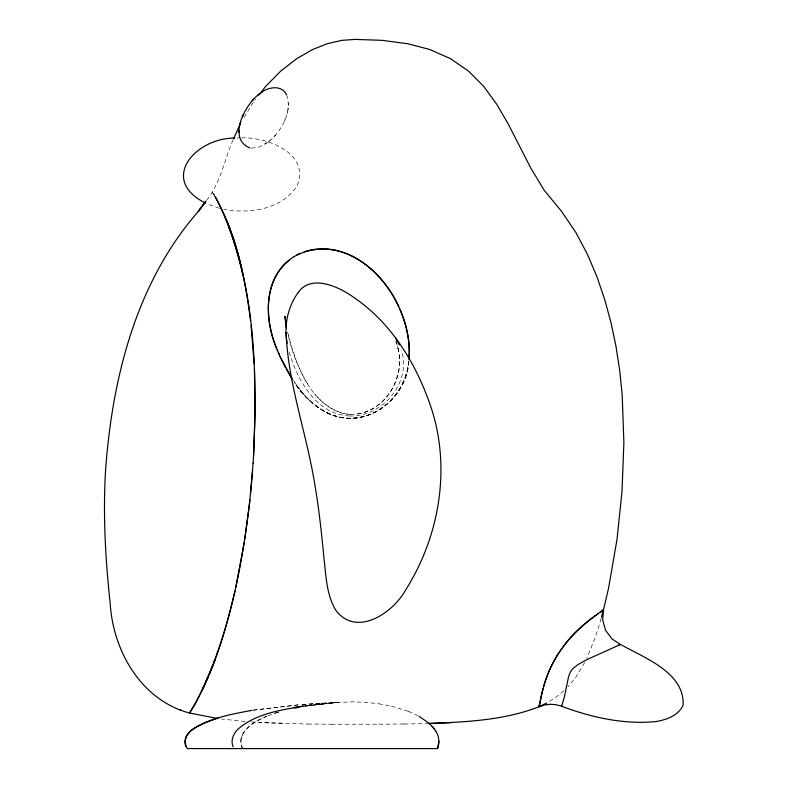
<?xml version="1.0" encoding="UTF-8"?>
<svg xmlns="http://www.w3.org/2000/svg" width="788" height="788" viewBox="0 0 788 788"><rect width="100%" height="100%" fill="white"/><g stroke="black" fill="none" stroke-linecap="round" stroke-linejoin="round"><path stroke-width="0.59" stroke-dasharray="3.94 2.96" d="M269.457 141.022C281.956 130.178 292.279 112.063 286.753 95.289M288.408 105.168L288.418 103.356M240.951 738.868L240.862 743.744L242.468 748.6L241.453 746.187M266.659 716.272C254.849 721.128 237.355 730.771 241.63 746.187M408.696 361.229C407.357 400.422 362.066 432.06 326.035 412.301M408.42 363.839L408.667 361.643M408.805 361.406C407.16 397.359 368.764 428.199 333.649 415.453M287.935 109.768L288.201 107.926M408.775 360.904C406.519 384.396 391.144 407.278 368.351 415.069C339.431 426.308 309.073 406.844 294.367 382.219M407.928 367.05C403.259 393.537 380.722 416.763 353.182 418.142C328.251 419.689 306.985 402.067 294.21 382.17M286.911 114.27L287.137 113.354M287.295 112.714L287.551 111.709M241.128 738.868L242.862 734.022M601.224 618.304L595.383 637.147L586.735 658.413M284.478 120.968L284.892 119.993M284.832 120.111L285.286 119.037M233.051 139.929C224.097 160.673 220.295 184.096 205.363 201.886M584.627 662.58L575.89 677.099L568.059 686.673M244.093 117.481L252.16 103.977L255.716 99.337M242.881 734.022C248.043 725.147 257.696 720.212 266.797 716.272M274.017 136.757L275.465 135.162M563.844 690.859L554.713 698.148L547.709 702.443M251.303 148.203L259.459 146.952L268.954 141.416M268.127 142.076L270.195 140.412M265.004 144.243L266.541 143.239M267.9 715.78L271.949 714.243M274.145 713.475L278.716 712.056M287.679 332.28C295.727 364.125 309.369 404.392 344.75 413.759C379.53 419.482 407.002 380.732 398.068 348.532L398.807 351.123L395.773 340.869M357.26 414.045C390.021 409.248 407.741 370.222 395.635 340.751M253.214 710.185L300.927 704.541M253.106 710.165L300.839 704.62M304.926 706.146L338.889 702.295L312.718 704.836M307.734 705.487L312.531 704.836M307.832 705.546L338.574 702.295M307.596 705.546L322.026 703.753M321.76 703.753L330.96 702.906M302.05 704.511L352.029 701.832L365.425 702.295L378.634 703.753M338.988 702.295L304.848 706.146L322.184 703.753M302.129 704.442L334.417 702.295M237.06 137.959L239.335 137.87M404.362 724.034L426.909 723.561M349.458 415.975C382.308 417.354 411.868 382.436 401.447 350.374M379.018 724.221L402.579 724.034M250.998 721.966L306.079 724.034M282.449 723.542L259.222 722.576M306 724.034L308.078 724.034M402.363 724.034L404.441 724.034M331.305 724.221L379.126 724.221M307.862 724.034L331.423 724.221M241.601 137.841C267.132 136.964 310.708 153.473 296.997 185.869C281.877 209.569 249.471 214.159 223.713 209.303M349.311 415.966C315.899 414.242 297.086 379.57 288.881 351.044M245.127 721.522L221.595 719.02M351.005 414.38C336.269 414.124 323.592 404.786 314.55 393.813M378.673 703.753L391.311 706.146M391.37 706.146L408.44 711.347M219.438 208.308L207.5 204.092M408.479 711.347L418.083 715.78M330.596 414.33C314.767 407.721 302.543 394.768 293.441 380.535M323.553 411.001L312.915 403.436M310.383 401.181L303.035 393.576L294.111 381.845M214.178 194.872L212.179 192.154L214.178 195.286M214.632 195.503L212.179 192.154L214.031 195.02M307.556 383.884C298.209 368.006 291.353 350.65 287.6 332.605M241.532 746.187L242.546 748.6M278.696 712.056L274.125 713.475L278.607 712.056"/><path stroke-width="1.18" d="M249.954 148.016C227.18 138.619 244.733 105.454 258.208 94.875M239.247 132.532L239.256 130.729M409.011 358.235C414.005 302.425 357.555 227.151 296.652 255.115M428.406 723.542C465.688 721.946 503.985 720.498 539.13 706.708L539.219 705.644M253.618 455.996L255.095 412.36L254.416 369.04M438.877 741.311L437.557 748.6L187.495 748.6C181.634 742.148 186.598 733.067 192.991 729.294C210.455 717.76 231.711 714.164 251.914 710.352M408.923 359.446C410.312 342.396 406.667 325.208 400.009 309.536M253.165 463.295C257.607 373.896 256.839 278.775 215.597 197.099M253.125 462.792L250.574 493.455M252.643 470.594L249.353 504.812L244.743 539.159M259.282 94.708L265.684 86.365L280.666 71.156L296.79 58.608L312.846 49.417L327.286 43.724L341.953 40.336L355.221 39.4L382.052 40.336L407.711 43.724L429.509 49.417L450.421 58.608L468.604 71.156L483.665 86.365L496.519 103.977L508.083 123.716L530.807 168.09L543.956 189.938L561.539 211.361L575.861 232.45L587.641 254.76L597.107 277.199L604.859 300.041L610.966 322.558L615.96 346.188L619.762 370.803L622.205 394.926L623.879 442.56L622.008 491.416L617.004 539.406L608.553 588.272L603.49 609.902L602.672 619.969L605.578 630.331L612.01 638.96L620.471 644.466L586.666 659.733L577.949 664.589L572.797 668.687L570.473 671.869L568.601 676.547L564.336 697.163L561.617 706.196L556.092 704.718L550.31 704.265L544.547 704.955L539.13 706.708L539.238 705.565M249.934 499.858C243.167 557.402 232.795 615.172 211.154 669.17M244.142 542.952L235.72 587.533M540.213 701.645L539.14 706.747L546.675 703.014M561.795 648.573C549.266 665.624 542.666 686.062 539.13 706.708M540.361 700.975L541.464 695.341M541.592 694.75L543.001 688.692M234.913 591.177C224.964 633.355 212.632 675.986 189.534 713.051C141.19 700.118 113.039 651.046 110.202 603.421C105.385 559.047 102.883 514.278 105.612 469.678C112.349 377.797 136.166 282.518 198.152 211.637L205.501 201.689L198.33 211.411M240.113 124.189L240.37 123.174M240.527 122.534L240.754 121.618M601.51 617.25L603.115 610.001M543.425 687.097C551.61 656.877 572.246 631.07 598.072 613.783M561.814 705.437L561.578 706.245C591.414 717.385 623.456 724.625 655.429 721.621C666.136 719.946 678.163 715.819 683.088 705.29C684.969 672.568 644.023 657.753 620.924 644.663M437.557 748.6C439.852 743.114 439.044 736.741 436.138 731.638M216.828 654.67L217.557 652.612M216.71 654.631L217.468 652.503M213.578 663.535L215.026 659.684M213.696 662.659L214.828 659.723M212.149 667.249L212.868 665.397M210.731 670.824L211.795 668.145M212.573 665.545L204.191 685.442M209.332 674.262L210.386 671.681M242.369 116.86L243.187 114.92M207.943 677.542L202.467 689.145M205.747 681.915L207.48 677.936M233.543 138.846L240.37 123.716M205.254 683.659L194.981 704.275L189.544 713.022L218.069 718.567M204.171 686.023L202.132 690.327M298.041 292.703C287.669 307.064 283.926 325.749 287.147 343.095M205.954 201.078L198.615 211.046M562.602 647.45C573.043 632.4 589.513 619.683 603.037 610.07M298.14 292.575C311.378 273.426 339.766 287.206 353.979 297.559C390.937 322.607 415.306 362.391 429.884 403.958C451.652 465.609 440.098 535.564 405.495 590.232C392.867 613.044 356.393 637.709 335.747 610.188C326.449 594.713 326.094 576.077 324.006 558.672C321.396 530.787 318.303 502.921 313.23 475.361C304.542 427.687 288.004 381.254 286.054 332.506M603.49 609.902L600.121 612.335M253.647 99.14L252.199 100.736M294.318 256.504C262.542 276.105 263.763 320.233 277.504 350.601M289.442 260.001C262.818 280.942 264.926 320.095 276.706 348.572M258.71 94.471C265.911 87.596 281.099 83.538 286.448 94.668M257.459 95.476L259.528 93.811M261.124 92.649L262.66 91.654M294.2 256.583L299.273 253.716M618.885 644.939L620.452 644.456M217.261 718.242C205.441 722.655 180.166 729.521 186.303 746.788M304.217 251.687C344.386 238.853 383.392 271.702 398.767 306.719M295.431 708.008L297.785 707.545M306.522 705.654C283.335 709.663 257.38 712.726 238.675 728.555C233.672 732.948 230.244 740.277 233.12 746.788M293.431 707.673L302.927 706.146M234.804 138.097C196.478 137.555 157.905 179.359 205.698 203.206M428.091 723.542L451.199 722.576M181.289 710.224L179.221 709.515M419.137 716.4L429.421 723.551L434.7 729.294M432.277 726.378L436.207 731.638M292.181 379.077L280.045 356.521M291.885 378.447L286.192 368.833M395.734 338.239L399.368 344.977M214.74 196.212C236.617 234.016 245.088 277.859 250.535 320.686M285.443 367.523L280.922 358.441M280.252 356.885L277.317 350.03M278.312 352.433L279.346 354.846M226.117 219.33L226.826 221.142M228.884 225.772L230.451 229.948M227.555 223.083L228.284 225.023M228.658 226.058L231.288 233.514M232.046 234.44L232.588 236.016M231.662 234.666L232.805 238.114M232.854 236.804L237.956 253.706M233.11 239.079L238.547 257.469M238.212 254.652L238.981 257.548M238.843 258.553L241.423 268.708M239.237 258.513L241.197 266.502M241.975 271.033L243.068 275.741M241.433 267.526L241.906 269.585M242.143 270.609L242.606 272.707M286.399 326.813L284.921 316.303L286.448 327.946M251.067 325.365L254.13 363.82"/></g></svg>
